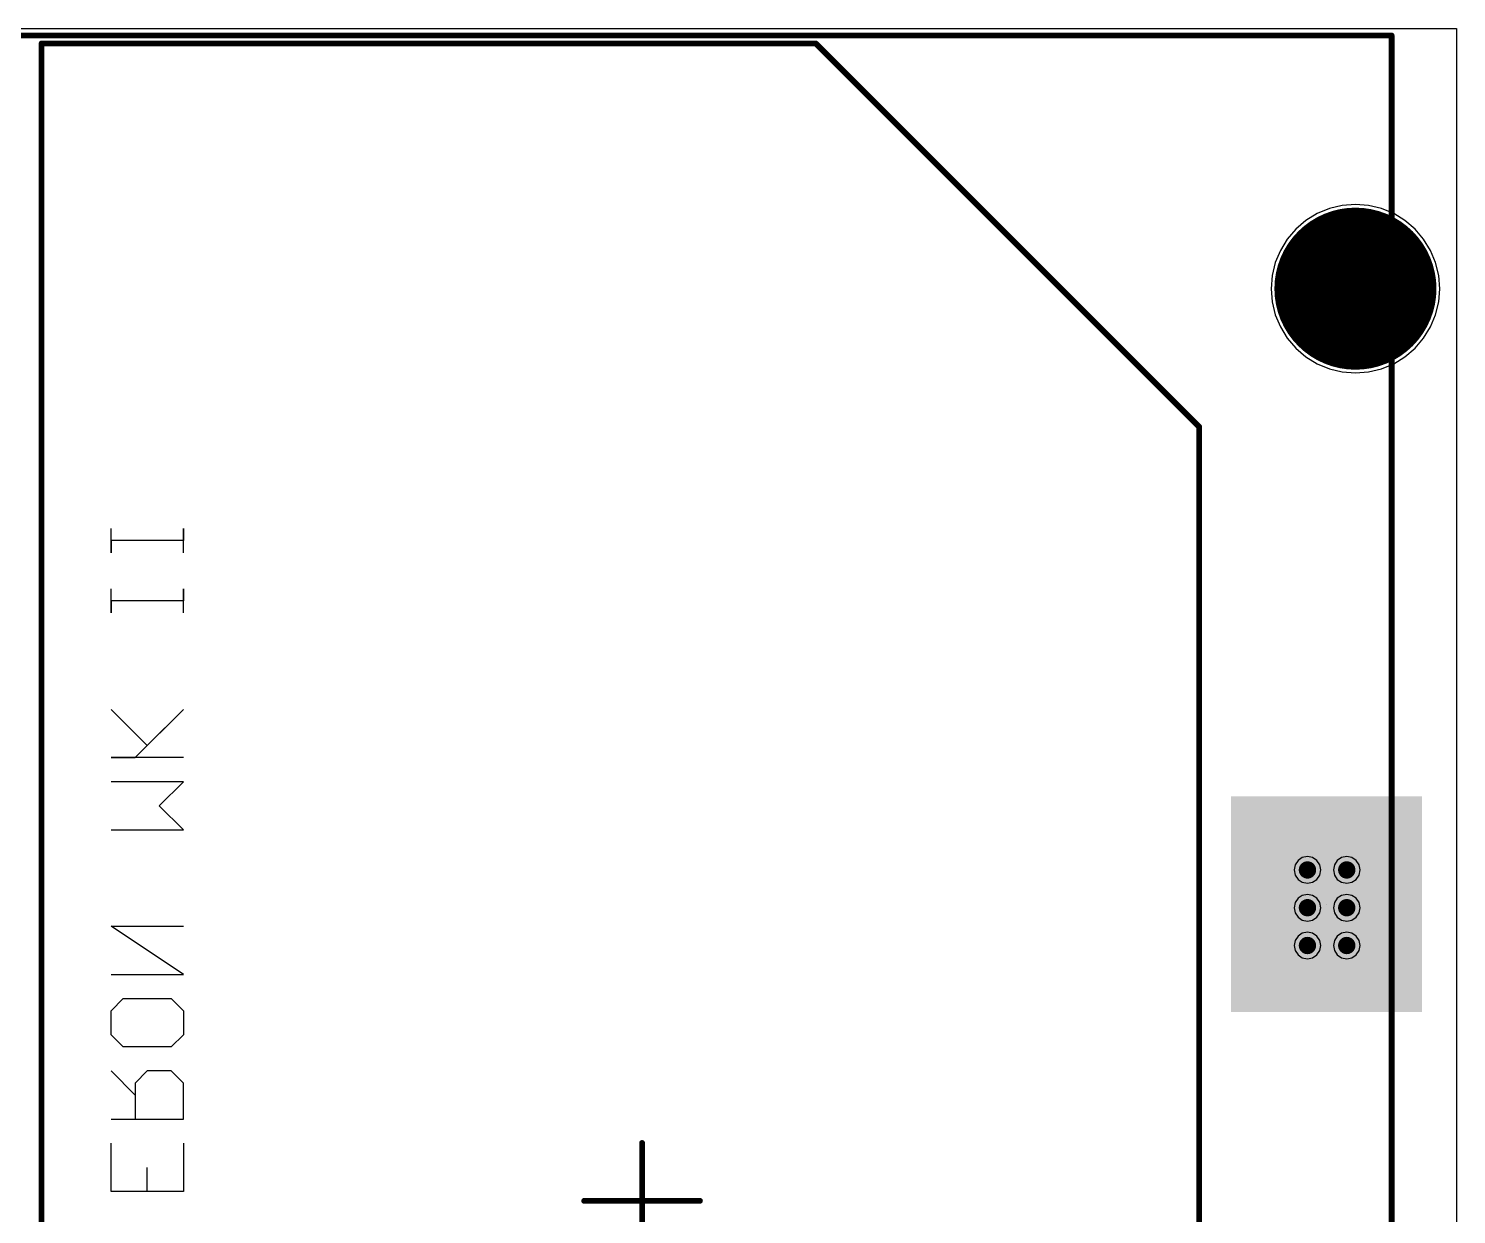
# Model space of a CAD drawing. Header units: millimetres. Extents: x 21 to 340, y 21 to 101.
# Drawn here: x 290.65 to 339.99, y 60.51 to 101.49 of the extents above; entities that cross this region are included whole.
import ezdxf

# ---------------------------------------------------------------- set-up
doc = ezdxf.new("R2010")
doc.units = ezdxf.units.MM
for name, color, linetype in [('BottomLayer', 5, 'Continuous'), ('BottomOverlay', 54, 'Continuous'), ('BottomSolder', 6, 'Continuous'), ('Mechanical13', 56, 'Continuous'), ('Mechanical15', 56, 'Continuous'), ('MidLayer1', 16, 'Continuous'), ('MidLayer2', 76, 'Continuous'), ('MultiLayer', 9, 'Continuous'), ('PadHoleLayer', 156, 'Continuous'), ('TopLayer', 1, 'Continuous'), ('TopOverlay', 2, 'Continuous'), ('TopPaste', 8, 'Continuous'), ('TopSolder', 216, 'Continuous'), ('ViaHoleLayer', 16, 'Continuous')]:
    doc.layers.add(name, color=color, linetype=linetype)

# ---------------------------------------------------------------- blocks, each defined once
blk = doc.blocks.new('3G30A_13')
at = {"layer": 'Mechanical13', "const_width": 0.2}
for points in [[(39.875, 49.9), (-40.275, 49.9)], [(-40.275, -3.25), (-40.275, 49.9)]]:
    blk.add_lwpolyline(points, dxfattribs=at)
at = {"layer": 'Mechanical13', "const_width": 0.1}
blk.add_lwpolyline([(-40.325, 49.9, 1), (-40.225, 49.9, 1)], format="xyb", close=True, dxfattribs=at)
blk.add_lwpolyline([(-40.325, 49.9, 1), (-40.225, 49.9, 1)], format="xyb", close=True, dxfattribs=at)
at = {"layer": 'Mechanical15', "const_width": 0.2}
for points in [[(0, 22), (0, 26)], [(2, 24), (-2, 24)]]:
    blk.add_lwpolyline(points, dxfattribs=at)
at = {"layer": 'Mechanical15', "const_width": 0.1}
for points in [[(-0.05, 26, 1), (0.05, 26, 1)], [(-2.05, 24, 1), (-1.95, 24, 1)], [(-0.05, 22, 1), (0.05, 22, 1)]]:
    blk.add_lwpolyline(points, format="xyb", close=True, dxfattribs=at)
at = {"layer": 'PadHoleLayer'}
blk.add_lwpolyline([(-10.25, 47.65), (-10.25, 47.65), (-10.25, 47.65), (-10.25, 47.65)], close=True, dxfattribs=at)
at = {"layer": 'TopLayer'}
for p, q in [((-26.75, 43.25), (-40, 30)), ((26.75, 43.25), (-26.75, 43.25)), ((-40, 30), (-40, 3.25)), ((-40, 3.25), (40, 3.25))]:
    blk.add_line(p, q, dxfattribs=at)
blk.add_solid([(-6.575, 50.9), (-13.925, 50.9), (-6.575, 44.4), (-13.925, 44.4)], dxfattribs=at)
at = {"layer": 'TopOverlay', "const_width": 0.2}
for points in [[(-40, 30), (-26.75, 43.25)], [(26.75, 43.25), (-26.75, 43.25)], [(-40, 3.25), (-40, 30)], [(40, 3.25), (-40, 3.25)]]:
    blk.add_lwpolyline(points, dxfattribs=at)
at = {"layer": 'TopOverlay', "const_width": 0.1}
for points in [[(-26.8, 43.25, 1), (-26.7, 43.25, 1)], [(-26.8, 43.25, 1), (-26.7, 43.25, 1)], [(-40.05, 30, 1), (-39.95, 30, 1)], [(-40.05, 30, 1), (-39.95, 30, 1)], [(-40.05, 3.25, 1), (-39.95, 3.25, 1)], [(-40.05, 3.25, 1), (-39.95, 3.25, 1)]]:
    blk.add_lwpolyline(points, format="xyb", close=True, dxfattribs=at)
at = {"layer": 'TopPaste'}
blk.add_solid([(-6.575, 50.9), (-13.925, 50.9), (-6.575, 44.4), (-13.925, 44.4)], dxfattribs=at)
at = {"layer": 'TopSolder'}
blk.add_solid([(-6.524, 50.951), (-13.976, 50.951), (-6.524, 44.349), (-13.976, 44.349)], dxfattribs=at)

msp = doc.modelspace()

# ---------------------------------------------------------------- linework, layer by layer
at = {"layer": 'BottomLayer'}
for points, const_width in [([(335.125, 92.5, 1), (337.875, 92.5, 1)], 2.75), ([(334.692, 72.411, 1), (334.992, 72.411, 1)], 0.3), ([(336.05, 72.411, 1), (336.35, 72.411, 1)], 0.3), ([(334.692, 71.106, 1), (334.992, 71.106, 1)], 0.3), ([(336.05, 71.106, 1), (336.35, 71.106, 1)], 0.3), ([(334.692, 69.8, 1), (334.992, 69.8, 1)], 0.3), ([(336.05, 69.8, 1), (336.35, 69.8, 1)], 0.3)]:
    msp.add_lwpolyline(points, format="xyb", close=True, dxfattribs=dict(at, const_width=const_width))
at = {"layer": 'BottomOverlay'}
for p, q in [((293.5, 83.375), (293.5, 84.208)), ((295.999, 83.375), (295.999, 84.208)), ((295.999, 84.208), (295.999, 83.792)), ((295.999, 83.792), (293.5, 83.792)), ((293.5, 83.792), (293.5, 83.375)), ((293.5, 81.293), (293.5, 82.126)), ((295.999, 81.293), (295.999, 82.126)), ((295.999, 82.126), (295.999, 81.709)), ((295.999, 81.709), (293.5, 81.709)), ((293.5, 81.709), (293.5, 81.293)), ((294.75, 76.711), (293.5, 77.96)), ((294.333, 76.294), (295.999, 77.96)), ((295.999, 77.96), (294.75, 76.711)), ((295.999, 76.294), (293.5, 76.294)), ((293.5, 76.294), (294.333, 76.294)), ((295.999, 75.461), (293.5, 75.461)), ((295.166, 74.628), (295.999, 75.461)), ((295.999, 73.795), (295.166, 74.628)), ((293.5, 73.795), (295.999, 73.795)), ((295.999, 68.797), (293.5, 70.463)), ((293.5, 70.463), (295.999, 70.463)), ((293.5, 68.797), (295.999, 68.797)), ((293.5, 67.547), (293.917, 67.964)), ((293.917, 67.964), (295.583, 67.964)), ((295.583, 67.964), (295.999, 67.547)), ((293.5, 66.714), (293.5, 67.547)), ((295.999, 67.547), (295.999, 66.714)), ((293.917, 66.298), (293.5, 66.714)), ((295.999, 66.714), (295.583, 66.298)), ((295.583, 66.298), (293.917, 66.298)), ((294.333, 64.631), (293.5, 65.465)), ((294.75, 65.465), (294.333, 65.048)), ((295.583, 65.465), (294.75, 65.465)), ((295.999, 65.048), (295.583, 65.465)), ((294.333, 65.048), (294.333, 63.798)), ((295.999, 63.798), (295.999, 65.048)), ((293.5, 63.798), (295.999, 63.798)), ((293.5, 61.299), (293.5, 62.965)), ((295.999, 62.965), (295.999, 61.299)), ((294.75, 61.299), (294.75, 62.132)), ((295.999, 61.299), (293.5, 61.299))]:
    msp.add_line(p, q, dxfattribs=at)
at = {"layer": 'BottomSolder', "const_width": 2.801}
msp.add_lwpolyline([(335.1, 92.5, 1), (337.9, 92.5, 1)], format="xyb", close=True, dxfattribs=at)
at = {"layer": 'MidLayer1'}
for p, q in [((20.51, 101.49), (339.99, 101.49)), ((339.99, 101.49), (339.99, 20.51)), ((335.6, 95.269), (335.178, 95.094)), ((336.045, 95.376), (335.6, 95.269)), ((336.5, 95.411), (336.045, 95.376)), ((336.955, 95.376), (336.5, 95.411)), ((337.4, 95.269), (336.955, 95.376)), ((337.822, 95.094), (337.4, 95.269)), ((334.789, 94.855), (334.441, 94.559)), ((335.178, 95.094), (334.789, 94.855)), ((338.211, 94.855), (337.822, 95.094)), ((338.559, 94.559), (338.211, 94.855)), ((334.441, 94.559), (334.145, 94.211)), ((338.855, 94.211), (338.559, 94.559)), ((333.906, 93.822), (333.731, 93.4)), ((334.145, 94.211), (333.906, 93.822)), ((339.094, 93.822), (338.855, 94.211)), ((339.269, 93.4), (339.094, 93.822)), ((333.731, 93.4), (333.624, 92.955)), ((339.376, 92.955), (339.269, 93.4)), ((333.624, 92.955), (333.589, 92.5)), ((339.411, 92.5), (339.376, 92.955)), ((333.589, 92.5), (333.624, 92.045)), ((339.376, 92.045), (339.411, 92.5)), ((333.624, 92.045), (333.731, 91.6)), ((339.269, 91.6), (339.376, 92.045)), ((333.731, 91.6), (333.906, 91.178)), ((339.094, 91.178), (339.269, 91.6)), ((333.906, 91.178), (334.145, 90.789)), ((334.145, 90.789), (334.441, 90.441)), ((338.559, 90.441), (338.855, 90.789)), ((338.855, 90.789), (339.094, 91.178)), ((334.441, 90.441), (334.789, 90.145)), ((338.211, 90.145), (338.559, 90.441)), ((334.789, 90.145), (335.178, 89.906)), ((335.178, 89.906), (335.6, 89.731)), ((337.4, 89.731), (337.822, 89.906)), ((337.822, 89.906), (338.211, 90.145)), ((335.6, 89.731), (336.045, 89.624)), ((336.045, 89.624), (336.5, 89.589)), ((336.5, 89.589), (336.955, 89.624)), ((336.955, 89.624), (337.4, 89.731)), ((334.416, 72.588), (334.38, 72.411)), ((334.516, 72.737), (334.416, 72.588)), ((334.665, 72.837), (334.516, 72.737)), ((334.842, 72.872), (334.665, 72.837)), ((335.018, 72.837), (334.842, 72.872)), ((335.168, 72.737), (335.018, 72.837)), ((335.268, 72.588), (335.168, 72.737)), ((335.303, 72.411), (335.268, 72.588)), ((335.774, 72.588), (335.739, 72.411)), ((335.874, 72.737), (335.774, 72.588)), ((336.023, 72.837), (335.874, 72.737)), ((336.2, 72.872), (336.023, 72.837)), ((336.377, 72.837), (336.2, 72.872)), ((336.526, 72.737), (336.377, 72.837)), ((336.626, 72.588), (336.526, 72.737)), ((336.661, 72.411), (336.626, 72.588)), ((334.38, 72.411), (334.416, 72.235)), ((334.416, 72.235), (334.516, 72.085)), ((334.516, 72.085), (334.665, 71.985)), ((335.018, 71.985), (335.168, 72.085)), ((335.168, 72.085), (335.268, 72.235)), ((335.268, 72.235), (335.303, 72.411)), ((335.739, 72.411), (335.774, 72.235)), ((335.774, 72.235), (335.874, 72.085)), ((335.874, 72.085), (336.023, 71.985)), ((336.377, 71.985), (336.526, 72.085)), ((336.526, 72.085), (336.626, 72.235)), ((336.626, 72.235), (336.661, 72.411)), ((334.665, 71.985), (334.842, 71.95)), ((334.842, 71.567), (334.665, 71.532)), ((334.842, 71.95), (335.018, 71.985)), ((335.018, 71.532), (334.842, 71.567)), ((336.023, 71.985), (336.2, 71.95)), ((336.2, 71.567), (336.023, 71.532)), ((336.2, 71.95), (336.377, 71.985)), ((336.377, 71.532), (336.2, 71.567)), ((334.416, 71.282), (334.38, 71.106)), ((334.38, 71.106), (334.416, 70.929)), ((334.516, 71.432), (334.416, 71.282)), ((334.665, 71.532), (334.516, 71.432)), ((335.168, 71.432), (335.018, 71.532)), ((335.268, 71.282), (335.168, 71.432)), ((335.303, 71.106), (335.268, 71.282)), ((335.268, 70.929), (335.303, 71.106)), ((335.774, 71.282), (335.739, 71.106)), ((335.739, 71.106), (335.774, 70.929)), ((335.874, 71.432), (335.774, 71.282)), ((336.023, 71.532), (335.874, 71.432)), ((336.526, 71.432), (336.377, 71.532)), ((336.626, 71.282), (336.526, 71.432)), ((336.661, 71.106), (336.626, 71.282)), ((336.626, 70.929), (336.661, 71.106)), ((334.416, 70.929), (334.516, 70.779)), ((334.516, 70.779), (334.665, 70.679)), ((334.665, 70.679), (334.842, 70.644)), ((334.842, 70.644), (335.018, 70.679)), ((335.018, 70.679), (335.168, 70.779)), ((335.168, 70.779), (335.268, 70.929)), ((335.774, 70.929), (335.874, 70.779)), ((335.874, 70.779), (336.023, 70.679)), ((336.023, 70.679), (336.2, 70.644)), ((336.2, 70.644), (336.377, 70.679)), ((336.377, 70.679), (336.526, 70.779)), ((336.526, 70.779), (336.626, 70.929)), ((334.516, 70.126), (334.416, 69.977)), ((334.665, 70.226), (334.516, 70.126)), ((334.842, 70.261), (334.665, 70.226)), ((335.018, 70.226), (334.842, 70.261)), ((335.168, 70.126), (335.018, 70.226)), ((335.268, 69.977), (335.168, 70.126)), ((335.874, 70.126), (335.774, 69.977)), ((336.023, 70.226), (335.874, 70.126)), ((336.2, 70.261), (336.023, 70.226)), ((336.377, 70.226), (336.2, 70.261)), ((336.526, 70.126), (336.377, 70.226)), ((336.626, 69.977), (336.526, 70.126)), ((334.416, 69.977), (334.38, 69.8)), ((334.38, 69.8), (334.416, 69.623)), ((334.416, 69.623), (334.516, 69.474)), ((335.168, 69.474), (335.268, 69.623)), ((335.303, 69.8), (335.268, 69.977)), ((335.268, 69.623), (335.303, 69.8)), ((335.774, 69.977), (335.739, 69.8)), ((335.739, 69.8), (335.774, 69.623)), ((335.774, 69.623), (335.874, 69.474)), ((336.526, 69.474), (336.626, 69.623)), ((336.661, 69.8), (336.626, 69.977)), ((336.626, 69.623), (336.661, 69.8)), ((334.516, 69.474), (334.665, 69.374)), ((334.665, 69.374), (334.842, 69.339)), ((334.842, 69.339), (335.018, 69.374)), ((335.018, 69.374), (335.168, 69.474)), ((335.874, 69.474), (336.023, 69.374)), ((336.023, 69.374), (336.2, 69.339)), ((336.2, 69.339), (336.377, 69.374)), ((336.377, 69.374), (336.526, 69.474))]:
    msp.add_line(p, q, dxfattribs=at)
for points, const_width in [([(335.125, 92.5, 1), (337.875, 92.5, 1)], 2.75), ([(334.692, 72.411, 1), (334.992, 72.411, 1)], 0.3), ([(336.05, 72.411, 1), (336.35, 72.411, 1)], 0.3), ([(334.692, 71.106, 1), (334.992, 71.106, 1)], 0.3), ([(336.05, 71.106, 1), (336.35, 71.106, 1)], 0.3), ([(334.692, 69.8, 1), (334.992, 69.8, 1)], 0.3), ([(336.05, 69.8, 1), (336.35, 69.8, 1)], 0.3)]:
    msp.add_lwpolyline(points, format="xyb", close=True, dxfattribs=dict(at, const_width=const_width))
at = {"layer": 'MidLayer2'}
for p, q in [((20.51, 101.49), (339.99, 101.49)), ((339.99, 101.49), (339.99, 20.51)), ((335.6, 95.269), (335.178, 95.094)), ((336.045, 95.376), (335.6, 95.269)), ((336.5, 95.411), (336.045, 95.376)), ((336.955, 95.376), (336.5, 95.411)), ((337.4, 95.269), (336.955, 95.376)), ((337.822, 95.094), (337.4, 95.269)), ((334.789, 94.855), (334.441, 94.559)), ((335.178, 95.094), (334.789, 94.855)), ((338.211, 94.855), (337.822, 95.094)), ((338.559, 94.559), (338.211, 94.855)), ((334.441, 94.559), (334.145, 94.211)), ((338.855, 94.211), (338.559, 94.559)), ((333.906, 93.822), (333.731, 93.4)), ((334.145, 94.211), (333.906, 93.822)), ((339.094, 93.822), (338.855, 94.211)), ((339.269, 93.4), (339.094, 93.822)), ((333.731, 93.4), (333.624, 92.955)), ((339.376, 92.955), (339.269, 93.4)), ((333.624, 92.955), (333.589, 92.5)), ((339.411, 92.5), (339.376, 92.955)), ((333.589, 92.5), (333.624, 92.045)), ((339.376, 92.045), (339.411, 92.5)), ((333.624, 92.045), (333.731, 91.6)), ((339.269, 91.6), (339.376, 92.045)), ((333.731, 91.6), (333.906, 91.178)), ((339.094, 91.178), (339.269, 91.6)), ((333.906, 91.178), (334.145, 90.789)), ((334.145, 90.789), (334.441, 90.441)), ((338.559, 90.441), (338.855, 90.789)), ((338.855, 90.789), (339.094, 91.178)), ((334.441, 90.441), (334.789, 90.145)), ((338.211, 90.145), (338.559, 90.441)), ((334.789, 90.145), (335.178, 89.906)), ((335.178, 89.906), (335.6, 89.731)), ((337.4, 89.731), (337.822, 89.906)), ((337.822, 89.906), (338.211, 90.145)), ((335.6, 89.731), (336.045, 89.624)), ((336.045, 89.624), (336.5, 89.589)), ((336.5, 89.589), (336.955, 89.624)), ((336.955, 89.624), (337.4, 89.731))]:
    msp.add_line(p, q, dxfattribs=at)
for points, const_width in [([(335.125, 92.5, 1), (337.875, 92.5, 1)], 2.75), ([(334.692, 72.411, 1), (334.992, 72.411, 1)], 0.3), ([(336.05, 72.411, 1), (336.35, 72.411, 1)], 0.3), ([(334.692, 71.106, 1), (334.992, 71.106, 1)], 0.3), ([(336.05, 71.106, 1), (336.35, 71.106, 1)], 0.3), ([(334.692, 69.8, 1), (334.992, 69.8, 1)], 0.3), ([(336.05, 69.8, 1), (336.35, 69.8, 1)], 0.3)]:
    msp.add_lwpolyline(points, format="xyb", close=True, dxfattribs=dict(at, const_width=const_width))
at = {"layer": 'MultiLayer'}
for points, const_width in [([(335.125, 92.5, 1), (337.875, 92.5, 1)], 2.75), ([(334.692, 72.411, 1), (334.992, 72.411, 1)], 0.3), ([(336.05, 72.411, 1), (336.35, 72.411, 1)], 0.3), ([(334.692, 71.106, 1), (334.992, 71.106, 1)], 0.3), ([(336.05, 71.106, 1), (336.35, 71.106, 1)], 0.3), ([(334.692, 69.8, 1), (334.992, 69.8, 1)], 0.3), ([(336.05, 69.8, 1), (336.35, 69.8, 1)], 0.3)]:
    msp.add_lwpolyline(points, format="xyb", close=True, dxfattribs=dict(at, const_width=const_width))
at = {"layer": 'TopLayer'}
for points, const_width in [([(335.125, 92.5, 1), (337.875, 92.5, 1)], 2.75), ([(334.692, 72.411, 1), (334.992, 72.411, 1)], 0.3), ([(336.05, 72.411, 1), (336.35, 72.411, 1)], 0.3), ([(334.692, 71.106, 1), (334.992, 71.106, 1)], 0.3), ([(336.05, 71.106, 1), (336.35, 71.106, 1)], 0.3), ([(334.692, 69.8, 1), (334.992, 69.8, 1)], 0.3), ([(336.05, 69.8, 1), (336.35, 69.8, 1)], 0.3)]:
    msp.add_lwpolyline(points, format="xyb", close=True, dxfattribs=dict(at, const_width=const_width))
at = {"layer": 'TopSolder', "const_width": 2.801}
msp.add_lwpolyline([(335.1, 92.5, 1), (337.9, 92.5, 1)], format="xyb", close=True, dxfattribs=at)
at = {"layer": 'ViaHoleLayer'}
for points, const_width in [([(335.875, 92.5, 1), (337.125, 92.5, 1)], 1.25), ([(334.767, 72.411, 1), (334.917, 72.411, 1)], 0.15), ([(336.125, 72.411, 1), (336.275, 72.411, 1)], 0.15), ([(334.767, 71.106, 1), (334.917, 71.106, 1)], 0.15), ([(336.125, 71.106, 1), (336.275, 71.106, 1)], 0.15), ([(334.767, 69.8, 1), (334.917, 69.8, 1)], 0.15), ([(336.125, 69.8, 1), (336.275, 69.8, 1)], 0.15)]:
    msp.add_lwpolyline(points, format="xyb", close=True, dxfattribs=dict(at, const_width=const_width))

# ---------------------------------------------------------------- block references
at = {"rotation": 270}
msp.add_blockref('3G30A_13', (287.85, 60.975), dxfattribs=at)

doc.saveas('drawing.dxf')
